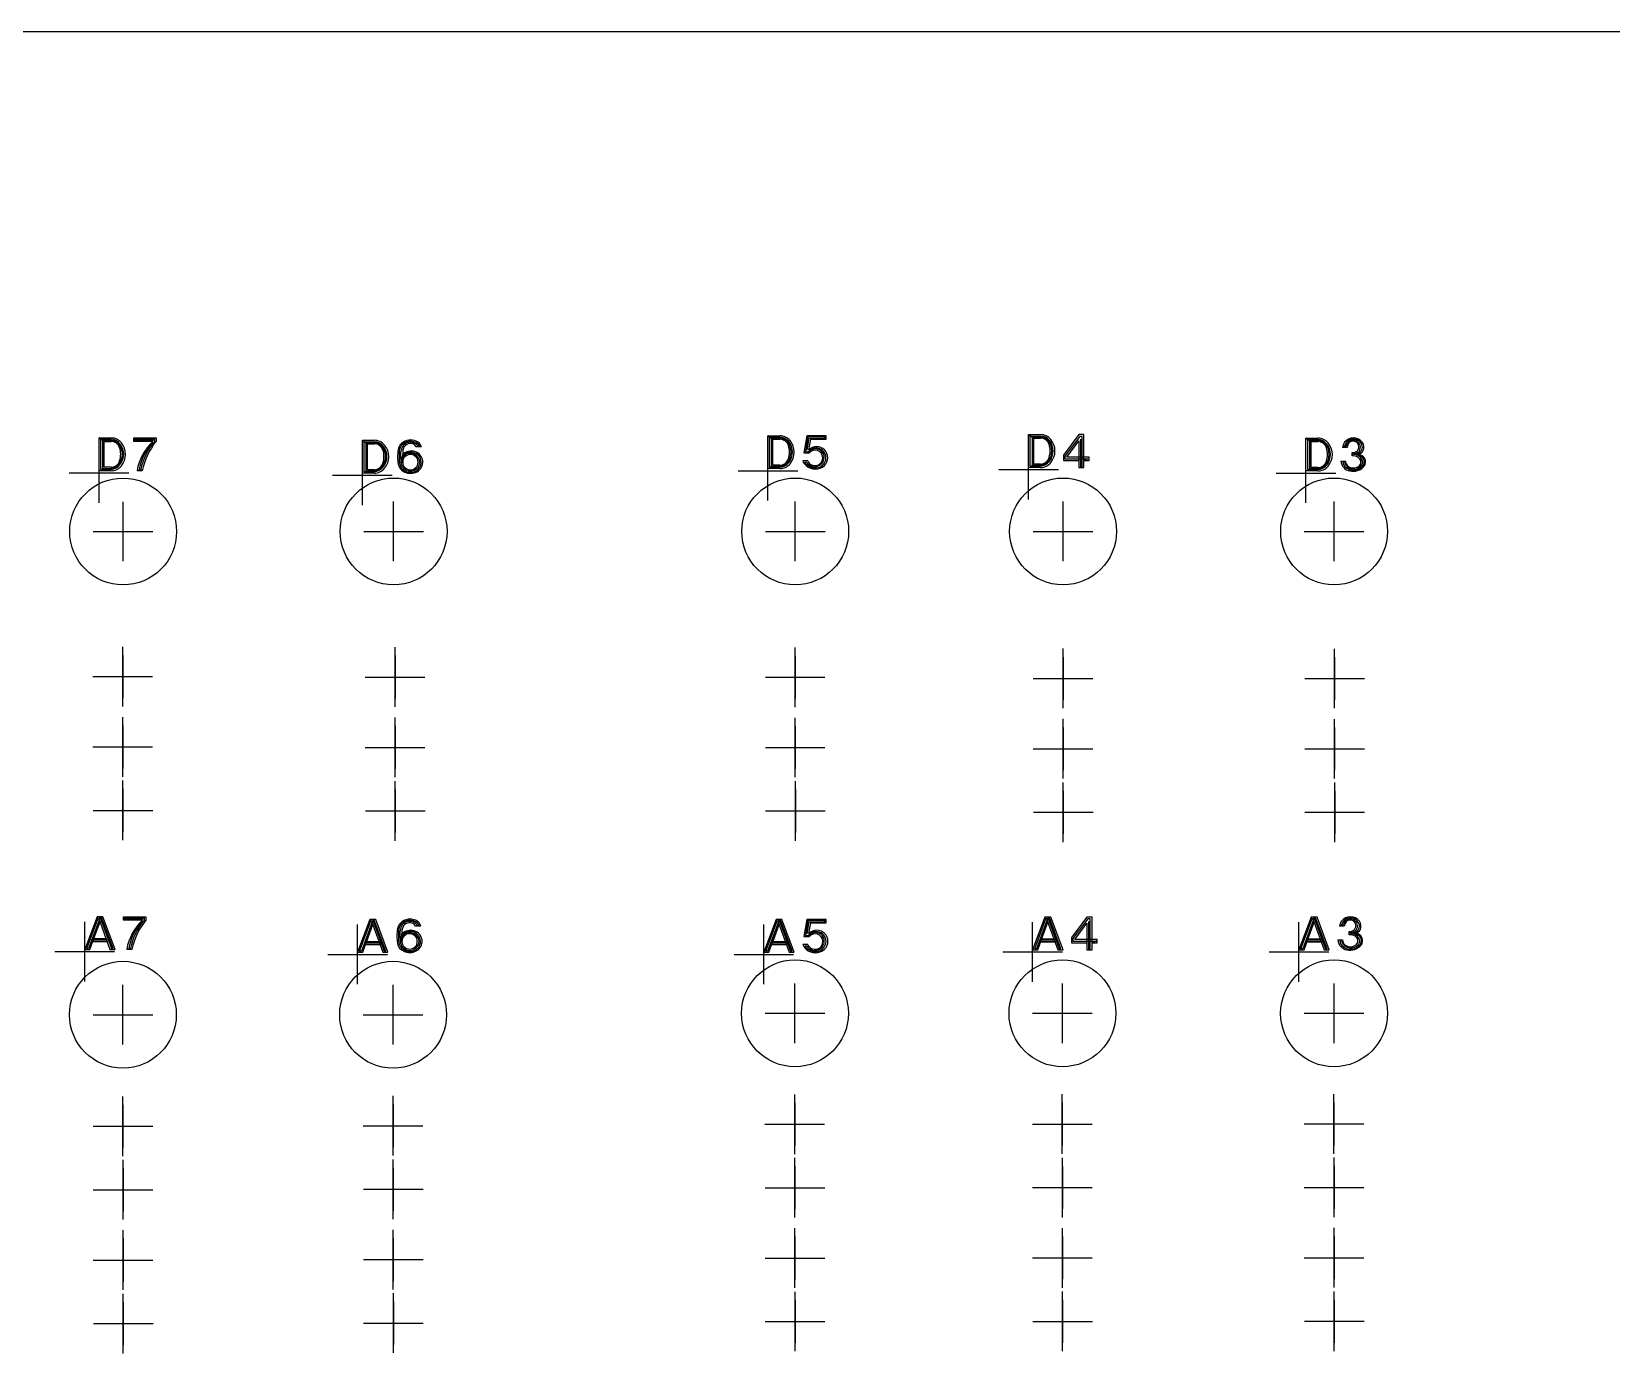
# Model space of a CAD drawing. Header units: millimetres. Extents: x -1 to 346, y -1 to 125.
# Drawn here: x 198.7 to 272.4, y 63.4 to 125 of the extents above; entities that cross this region are included whole.
import ezdxf

# ---------------------------------------------------------------- set-up
doc = ezdxf.new("R2010")
doc.units = ezdxf.units.MM
for name, color, linetype in [('Contour', 7, 'CONTINUOUS'), ('Engraving', 7, 'CONTINUOUS'), ('Reference_points', 1, 'CONTINUOUS')]:
    doc.layers.add(name, color=color, linetype=linetype)

msp = doc.modelspace()

# ---------------------------------------------------------------- linework, layer by layer
at = {"layer": 'Contour', "color": 7, "linetype": 'CONTINUOUS'}
msp.add_line((0, 125), (346, 125), dxfattribs=at)
for centre in [(202.986, 101.699), (215.594, 101.702), (234.314, 101.702), (246.8, 101.702), (259.434, 101.702), (202.975, 79.177), (215.57, 79.177), (234.304, 79.241), (246.772, 79.241), (259.43, 79.241)]:
    msp.add_circle(centre, 2.49, dxfattribs=at)
at = {"layer": 'Engraving', "color": 255, "linetype": 'CONTINUOUS'}
for p, q in [((201.94758, 105.99633), (201.868, 106.06)), ((201.868, 106.06), (202.42508, 106.06)), ((201.868, 104.532), (201.868, 106.06)), ((201.868, 106.06), (202.10675, 105.90083)), ((203.491, 105.90083), (203.491, 106.06)), ((203.491, 106.06), (204.52558, 106.06)), ((204.52558, 106.06), (204.52558, 105.90083)), ((233.11858, 106.09433), (233.039, 106.158)), ((233.039, 106.158), (233.59608, 106.158)), ((233.039, 104.63), (233.039, 106.158)), ((233.039, 106.158), (233.27775, 105.99883)), ((233.19817, 106.04658), (233.11858, 106.09433)), ((233.11858, 106.09433), (233.59608, 106.09433)), ((233.11858, 104.69367), (233.11858, 106.09433)), ((233.19817, 106.04658), (233.19817, 104.74142)), ((233.612, 106.04658), (233.19817, 106.04658)), ((234.853, 106.158), (234.70975, 105.36217)), ((234.90075, 106.11025), (234.78933, 105.40992)), ((235.76025, 106.158), (234.853, 106.158)), ((234.86892, 105.4895), (234.96442, 106.04658)), ((235.69658, 106.11025), (234.90075, 106.11025)), ((234.96442, 106.04658), (235.69658, 106.04658)), ((235.69658, 106.04658), (235.69658, 106.11025)), ((235.76025, 105.99883), (235.76025, 106.158)), ((245.27258, 106.15033), (245.193, 106.214)), ((245.193, 106.214), (245.75008, 106.214)), ((245.193, 104.686), (245.193, 106.214)), ((245.193, 106.214), (245.43175, 106.05483)), ((245.35217, 106.10258), (245.27258, 106.15033)), ((245.27258, 106.15033), (245.75008, 106.15033)), ((245.27258, 104.74967), (245.27258, 106.15033)), ((245.35217, 106.10258), (245.35217, 104.79742)), ((245.766, 106.10258), (245.35217, 106.10258)), ((245.43175, 106.05483), (245.75008, 106.05483)), ((245.43175, 104.84517), (245.43175, 106.05483)), ((247.53225, 106.214), (246.816, 105.259)), ((247.58, 106.13442), (246.87967, 105.21125)), ((247.771, 106.214), (247.53225, 106.214)), ((247.69142, 106.13442), (247.58, 106.13442)), ((247.69142, 104.71783), (247.69142, 106.13442)), ((247.771, 104.686), (247.771, 106.214)), ((258.20158, 105.98433), (258.122, 106.048)), ((258.122, 106.048), (258.67908, 106.048)), ((258.122, 104.52), (258.122, 106.048)), ((258.122, 106.048), (258.36075, 105.88883)), ((202.02717, 105.94858), (201.94758, 105.99633)), ((201.94758, 105.99633), (202.42508, 105.99633)), ((201.94758, 104.59567), (201.94758, 105.99633)), ((202.02717, 105.94858), (202.02717, 104.64342)), ((202.441, 105.94858), (202.02717, 105.94858)), ((202.10675, 105.90083), (202.42508, 105.90083)), ((202.10675, 104.69117), (202.10675, 105.90083)), ((204.36642, 105.90083), (203.491, 105.90083)), ((203.52283, 105.94858), (203.52283, 106.01225)), ((203.52283, 106.01225), (204.446, 106.01225)), ((204.39825, 105.94858), (203.52283, 105.94858)), ((204.27092, 105.74167), (204.36642, 105.90083)), ((204.446, 106.01225), (204.446, 105.88492)), ((214.21858, 105.88633), (214.139, 105.95)), ((214.139, 105.95), (214.69608, 105.95)), ((214.139, 104.422), (214.139, 105.95)), ((214.139, 105.95), (214.37775, 105.79083)), ((214.29817, 105.83858), (214.21858, 105.88633)), ((214.21858, 105.88633), (214.69608, 105.88633)), ((214.21858, 104.48567), (214.21858, 105.88633)), ((214.29817, 105.83858), (214.29817, 104.53342)), ((214.712, 105.83858), (214.29817, 105.83858)), ((214.37775, 105.79083), (214.69608, 105.79083)), ((214.37775, 104.58117), (214.37775, 105.79083)), ((215.8575, 105.42475), (215.8575, 104.96317)), ((215.93708, 105.0905), (215.93708, 105.42475)), ((216.01667, 105.42475), (216.01667, 105.2815)), ((216.89208, 105.64758), (216.65333, 105.64758)), ((216.717, 105.69533), (216.8125, 105.69533)), ((233.27775, 105.99883), (233.59608, 105.99883)), ((233.27775, 104.78917), (233.27775, 105.99883)), ((234.70975, 105.36217), (234.96442, 105.36217)), ((234.78933, 105.40992), (234.91667, 105.40992)), ((234.9485, 105.50542), (235.044, 105.99883)), ((235.044, 105.99883), (235.76025, 105.99883)), ((246.97517, 105.1635), (247.53225, 105.9275)), ((247.53225, 105.9275), (247.53225, 104.686)), ((247.61183, 106.00708), (247.61183, 104.71783)), ((258.28117, 105.93658), (258.20158, 105.98433)), ((258.20158, 105.98433), (258.67908, 105.98433)), ((258.20158, 104.58367), (258.20158, 105.98433)), ((258.28117, 105.93658), (258.28117, 104.63142)), ((258.695, 105.93658), (258.28117, 105.93658)), ((258.36075, 105.88883), (258.67908, 105.88883)), ((258.36075, 104.67917), (258.36075, 105.88883)), ((259.92008, 105.68192), (259.82458, 105.61825)), ((260.04742, 105.61825), (259.82458, 105.61825)), ((259.99967, 105.68192), (259.92008, 105.68192)), ((260.27025, 105.22033), (260.27025, 105.3795)), ((260.27025, 105.3795), (260.33392, 105.3795)), ((260.33392, 105.33175), (260.52492, 105.3795)), ((260.33392, 105.284), (260.33392, 105.33175)), ((202.42508, 104.59567), (201.94758, 104.59567)), ((202.02717, 104.64342), (202.42508, 104.64342)), ((202.42508, 104.69117), (202.10675, 104.69117)), ((203.80933, 104.57975), (203.72975, 104.57975)), ((214.69608, 104.58117), (214.37775, 104.58117)), ((215.93708, 105.0905), (215.93708, 104.93133)), ((215.93708, 104.93133), (216.01667, 104.93133)), ((216.01667, 104.93133), (216.01667, 105.2815)), ((233.59608, 104.63), (233.039, 104.63)), ((233.59608, 104.69367), (233.11858, 104.69367)), ((233.19817, 104.74142), (233.59608, 104.74142)), ((233.59608, 104.78917), (233.27775, 104.78917)), ((234.90075, 104.99608), (234.662, 104.99608)), ((234.7575, 104.93242), (234.853, 104.93242)), ((245.75008, 104.686), (245.193, 104.686)), ((245.75008, 104.74967), (245.27258, 104.74967)), ((245.35217, 104.79742), (245.75008, 104.79742)), ((245.75008, 104.84517), (245.43175, 104.84517)), ((246.816, 105.259), (246.816, 105.00433)), ((246.816, 105.00433), (247.53225, 105.00433)), ((246.87967, 105.21125), (246.87967, 105.08392)), ((246.87967, 105.08392), (247.962, 105.08392)), ((248.00975, 105.1635), (246.97517, 105.1635)), ((247.53225, 104.686), (247.771, 104.686)), ((247.61183, 104.71783), (247.69142, 104.71783)), ((247.962, 105.08392), (247.771, 105.00433)), ((247.771, 105.00433), (248.00975, 105.00433)), ((248.00975, 105.00433), (248.00975, 105.1635)), ((258.67908, 104.58367), (258.20158, 104.58367)), ((258.28117, 104.63142), (258.67908, 104.63142)), ((258.67908, 104.67917), (258.36075, 104.67917)), ((259.745, 104.98158), (259.96783, 104.98158)), ((259.8405, 104.91792), (259.92008, 104.91792)), ((260.33392, 105.22033), (260.27025, 105.22033)), ((202.42508, 104.532), (201.868, 104.532)), ((203.873, 104.532), (203.63425, 104.532)), ((214.69608, 104.422), (214.139, 104.422)), ((214.69608, 104.48567), (214.21858, 104.48567)), ((214.29817, 104.53342), (214.69608, 104.53342)), ((258.67908, 104.52), (258.122, 104.52)), ((201.769, 83.746), (201.196, 82.218)), ((201.2915, 82.26575), (201.83267, 83.71417)), ((201.91225, 83.71417), (201.37108, 82.26575)), ((201.43475, 82.218), (201.89633, 83.49133)), ((201.89633, 83.49133), (201.60983, 82.72733)), ((202.03958, 83.746), (201.769, 83.746)), ((201.83267, 83.71417), (202.37383, 82.218)), ((201.91225, 83.71417), (202.4375, 82.26575)), ((201.97592, 83.71417), (201.91225, 83.71417)), ((202.51708, 82.26575), (201.97592, 83.71417)), ((202.61258, 82.218), (202.03958, 83.746)), ((203.01, 83.58583), (203.01, 83.745)), ((203.01, 83.745), (204.04458, 83.745)), ((203.88542, 83.58583), (203.01, 83.58583)), ((203.04183, 83.63358), (203.04183, 83.69725)), ((203.04183, 83.69725), (203.965, 83.69725)), ((203.91725, 83.63358), (203.04183, 83.63358)), ((203.78992, 83.42667), (203.88542, 83.58583)), ((203.965, 83.69725), (203.965, 83.56992)), ((204.04458, 83.745), (204.04458, 83.58583)), ((214.488, 83.614), (213.915, 82.086)), ((214.0105, 82.13375), (214.55167, 83.58217)), ((214.63125, 83.58217), (214.09008, 82.13375)), ((214.15375, 82.086), (214.61533, 83.35933)), ((214.61533, 83.35933), (214.32883, 82.59533)), ((214.75858, 83.614), (214.488, 83.614)), ((214.55167, 83.58217), (215.09283, 82.086)), ((214.63125, 83.58217), (215.1565, 82.13375)), ((214.69492, 83.58217), (214.63125, 83.58217)), ((215.23608, 82.13375), (214.69492, 83.58217)), ((215.33158, 82.086), (214.75858, 83.614)), ((216.85908, 83.31058), (216.62033, 83.31058)), ((216.684, 83.35833), (216.7795, 83.35833)), ((233.425, 83.614), (232.852, 82.086)), ((232.9475, 82.13375), (233.48867, 83.58217)), ((233.56825, 83.58217), (233.02708, 82.13375)), ((233.09075, 82.086), (233.55233, 83.35933)), ((233.55233, 83.35933), (233.26583, 82.59533)), ((233.69558, 83.614), (233.425, 83.614)), ((233.48867, 83.58217), (234.02983, 82.086)), ((233.56825, 83.58217), (234.0935, 82.13375)), ((233.63192, 83.58217), (233.56825, 83.58217)), ((234.17308, 82.13375), (233.63192, 83.58217)), ((234.26858, 82.086), (233.69558, 83.614)), ((234.857, 83.613), (234.71375, 82.81717)), ((234.90475, 83.56525), (234.79333, 82.86492)), ((235.76425, 83.613), (234.857, 83.613)), ((234.87292, 82.9445), (234.96842, 83.50158)), ((235.70058, 83.56525), (234.90475, 83.56525)), ((234.9525, 82.96042), (235.048, 83.45383)), ((234.96842, 83.50158), (235.70058, 83.50158)), ((235.048, 83.45383), (235.76425, 83.45383)), ((235.70058, 83.50158), (235.70058, 83.56525)), ((235.76425, 83.45383), (235.76425, 83.613)), ((245.954, 83.73), (245.381, 82.202)), ((245.4765, 82.24975), (246.01767, 83.69817)), ((246.09725, 83.69817), (245.55608, 82.24975)), ((245.61975, 82.202), (246.08133, 83.47533)), ((246.08133, 83.47533), (245.79483, 82.71133)), ((246.22458, 83.73), (245.954, 83.73)), ((246.01767, 83.69817), (246.55883, 82.202)), ((246.09725, 83.69817), (246.6225, 82.24975)), ((246.16092, 83.69817), (246.09725, 83.69817)), ((246.70208, 82.24975), (246.16092, 83.69817)), ((246.79758, 82.202), (246.22458, 83.73)), ((247.91125, 83.729), (247.195, 82.774)), ((247.959, 83.64942), (247.25867, 82.72625)), ((247.35417, 82.6785), (247.91125, 83.4425)), ((248.15, 83.729), (247.91125, 83.729)), ((247.91125, 83.4425), (247.91125, 82.201)), ((248.07042, 83.64942), (247.959, 83.64942)), ((247.99083, 83.52208), (247.99083, 82.23283)), ((248.07042, 82.23283), (248.07042, 83.64942)), ((248.15, 82.201), (248.15, 83.729)), ((258.367, 83.73), (257.794, 82.202)), ((257.8895, 82.24975), (258.43067, 83.69817)), ((258.51025, 83.69817), (257.96908, 82.24975)), ((258.03275, 82.202), (258.49433, 83.47533)), ((258.49433, 83.47533), (258.20783, 82.71133)), ((258.63758, 83.73), (258.367, 83.73)), ((258.43067, 83.69817), (258.97183, 82.202)), ((258.51025, 83.69817), (259.0355, 82.24975)), ((258.57392, 83.69817), (258.51025, 83.69817)), ((259.11508, 82.24975), (258.57392, 83.69817)), ((259.21058, 82.202), (258.63758, 83.73)), ((259.78308, 83.36292), (259.68758, 83.29925)), ((259.91042, 83.29925), (259.68758, 83.29925)), ((259.86267, 83.36292), (259.78308, 83.36292)), ((201.578, 82.67958), (201.56208, 82.61592)), ((201.56208, 82.61592), (202.2465, 82.61592)), ((202.2465, 82.56817), (201.56208, 82.56817)), ((202.21467, 82.67958), (201.578, 82.67958)), ((201.60983, 82.72733), (202.19875, 82.72733)), ((202.19875, 82.72733), (202.21467, 82.67958)), ((202.2465, 82.61592), (202.2465, 82.56817)), ((214.297, 82.54758), (214.28108, 82.48392)), ((214.28108, 82.48392), (214.9655, 82.48392)), ((214.93367, 82.54758), (214.297, 82.54758)), ((214.32883, 82.59533), (214.91775, 82.59533)), ((214.91775, 82.59533), (214.93367, 82.54758)), ((214.9655, 82.48392), (214.9655, 82.43617)), ((215.8245, 83.08775), (215.8245, 82.62617)), ((215.90408, 82.7535), (215.90408, 83.08775)), ((215.90408, 82.7535), (215.90408, 82.59433)), ((215.90408, 82.59433), (215.98367, 82.59433)), ((215.98367, 83.08775), (215.98367, 82.9445)), ((215.98367, 82.59433), (215.98367, 82.9445)), ((233.234, 82.54758), (233.21808, 82.48392)), ((233.21808, 82.48392), (233.9025, 82.48392)), ((233.87067, 82.54758), (233.234, 82.54758)), ((233.26583, 82.59533), (233.85475, 82.59533)), ((233.85475, 82.59533), (233.87067, 82.54758)), ((233.9025, 82.48392), (233.9025, 82.43617)), ((234.71375, 82.81717), (234.96842, 82.81717)), ((234.79333, 82.86492), (234.92067, 82.86492)), ((245.763, 82.66358), (245.74708, 82.59992)), ((245.74708, 82.59992), (246.4315, 82.59992)), ((246.4315, 82.55217), (245.74708, 82.55217)), ((246.39967, 82.66358), (245.763, 82.66358)), ((245.79483, 82.71133), (246.38375, 82.71133)), ((246.38375, 82.71133), (246.39967, 82.66358)), ((246.4315, 82.59992), (246.4315, 82.55217)), ((247.195, 82.774), (247.195, 82.51933)), ((247.195, 82.51933), (247.91125, 82.51933)), ((247.25867, 82.72625), (247.25867, 82.59892)), ((247.25867, 82.59892), (248.341, 82.59892)), ((248.38875, 82.6785), (247.35417, 82.6785)), ((248.341, 82.59892), (248.15, 82.51933)), ((248.15, 82.51933), (248.38875, 82.51933)), ((248.38875, 82.51933), (248.38875, 82.6785)), ((258.176, 82.66358), (258.16008, 82.59992)), ((258.16008, 82.59992), (258.8445, 82.59992)), ((258.8445, 82.55217), (258.16008, 82.55217)), ((258.81267, 82.66358), (258.176, 82.66358)), ((258.20783, 82.71133), (258.79675, 82.71133)), ((258.79675, 82.71133), (258.81267, 82.66358)), ((258.8445, 82.59992), (258.8445, 82.55217)), ((259.608, 82.66258), (259.83083, 82.66258)), ((259.7035, 82.59892), (259.78308, 82.59892)), ((260.13325, 82.90133), (260.13325, 83.0605)), ((260.13325, 83.0605), (260.19692, 83.0605)), ((260.19692, 82.90133), (260.13325, 82.90133)), ((260.19692, 83.01275), (260.38792, 83.0605)), ((260.19692, 82.965), (260.19692, 83.01275)), ((201.196, 82.218), (201.43475, 82.218)), ((201.37108, 82.26575), (201.2915, 82.26575)), ((202.37383, 82.218), (202.61258, 82.218)), ((202.4375, 82.26575), (202.51708, 82.26575)), ((203.392, 82.217), (203.15325, 82.217)), ((203.32833, 82.26475), (203.24875, 82.26475)), ((213.915, 82.086), (214.15375, 82.086)), ((214.09008, 82.13375), (214.0105, 82.13375)), ((214.9655, 82.43617), (214.28108, 82.43617)), ((215.09283, 82.086), (215.33158, 82.086)), ((215.1565, 82.13375), (215.23608, 82.13375)), ((232.852, 82.086), (233.09075, 82.086)), ((233.02708, 82.13375), (232.9475, 82.13375)), ((233.9025, 82.43617), (233.21808, 82.43617)), ((234.02983, 82.086), (234.26858, 82.086)), ((234.0935, 82.13375), (234.17308, 82.13375)), ((234.90475, 82.45108), (234.666, 82.45108)), ((234.7615, 82.38742), (234.857, 82.38742)), ((245.381, 82.202), (245.61975, 82.202)), ((245.55608, 82.24975), (245.4765, 82.24975)), ((246.55883, 82.202), (246.79758, 82.202)), ((246.6225, 82.24975), (246.70208, 82.24975)), ((247.91125, 82.201), (248.15, 82.201)), ((247.99083, 82.23283), (248.07042, 82.23283)), ((257.794, 82.202), (258.03275, 82.202)), ((257.96908, 82.24975), (257.8895, 82.24975)), ((258.97183, 82.202), (259.21058, 82.202)), ((259.0355, 82.24975), (259.11508, 82.24975))]:
    msp.add_line(p, q, dxfattribs=at)
at = {"layer": 'Engraving', "color": 7, "linetype": 'CONTINUOUS'}
for p, q in [((202.971, 95.937), (202.971, 93.937)), ((215.664, 95.913), (215.664, 93.913)), ((234.312, 95.909), (234.312, 93.909)), ((246.798, 95.849), (246.798, 93.849)), ((259.458, 95.847), (259.458, 93.847)), ((202.971, 92.659), (202.971, 90.659)), ((215.664, 92.635), (215.664, 90.635)), ((234.312, 92.631), (234.312, 90.631)), ((246.798, 92.571), (246.798, 90.571)), ((259.458, 92.569), (259.458, 90.569)), ((202.979, 89.7), (202.979, 87.7)), ((215.672, 89.676), (215.672, 87.676)), ((234.32, 89.672), (234.32, 87.672)), ((246.806, 89.612), (246.806, 87.612)), ((259.466, 89.61), (259.466, 87.61)), ((202.974, 74.976), (202.974, 72.976)), ((215.567, 75.001), (215.567, 73.001)), ((234.292, 75.073), (234.292, 73.073)), ((246.761, 75.08), (246.761, 73.08)), ((259.425, 75.085), (259.425, 73.085)), ((202.982, 72.017), (202.982, 70.017)), ((215.575, 72.042), (215.575, 70.042)), ((234.3, 72.114), (234.3, 70.114)), ((246.769, 72.121), (246.769, 70.121)), ((259.433, 72.126), (259.433, 70.126)), ((202.982, 68.739), (202.982, 66.739)), ((215.575, 68.764), (215.575, 66.764)), ((234.3, 68.836), (234.3, 66.836)), ((246.769, 68.843), (246.769, 66.843)), ((259.433, 68.848), (259.433, 66.848)), ((202.99, 65.78), (202.99, 63.78)), ((215.583, 65.805), (215.583, 63.805)), ((234.308, 65.877), (234.308, 63.877)), ((246.777, 65.884), (246.777, 63.884)), ((259.441, 65.889), (259.441, 63.889))]:
    msp.add_line(p, q, dxfattribs=at)
at = {"layer": 'Engraving', "color": 255, "linetype": 'CONTINUOUS'}
for centre, radius, start, end in [((202.42344, 105.43345), 0.62655, 40.11664, 89.84958), ((233.59444, 105.53145), 0.62655, 40.11664, 89.84958), ((233.57978, 105.54443), 0.55015, 38.56848, 88.30142), ((233.57158, 105.52278), 0.52536, 39.30724, 85.58713), ((245.74844, 105.58745), 0.62655, 40.11664, 89.84958), ((245.7503, 105.63556), 0.41928, 18.46236, 90.02987), ((245.73378, 105.60043), 0.55015, 38.56848, 88.30142), ((245.72558, 105.57878), 0.52536, 39.30724, 85.58713), ((258.67744, 105.42145), 0.62655, 40.11664, 89.84958), ((260.33392, 105.53417), 0.52486, 37.95776, 142.04224), ((202.4253, 105.48156), 0.41928, 18.46236, 90.02987), ((202.40878, 105.44643), 0.55015, 38.56848, 88.30142), ((202.40058, 105.42478), 0.52536, 39.30724, 85.58713), ((202.15839, 105.30396), 0.79157, 325.03525, 394.96475), ((201.91015, 105.30396), 0.96418, -18.7783, 18.7783), ((202.25669, 105.30396), 0.75806, -39.82125, 39.82125), ((202.25354, 105.296), 0.84505, -39.82125, 39.82125), ((206.11947, 104.08293), 2.52546, 133.95948, 169.75731), ((206.26942, 104.10388), 2.58387, 140.66502, 169.38716), ((206.52158, 104.06457), 2.76074, 138.74827, 169.24504), ((207.05624, 103.85438), 3.25456, 141.03878, 167.98282), ((214.69444, 105.32345), 0.62655, 40.11664, 89.84958), ((214.6963, 105.37156), 0.41928, 18.46236, 90.02987), ((214.67978, 105.33643), 0.55015, 38.56848, 88.30142), ((214.67158, 105.31478), 0.52536, 39.30724, 85.58713), ((214.42939, 105.19396), 0.79157, 325.03525, 394.96475), ((214.18115, 105.19396), 0.96418, -18.7783, 18.7783), ((214.52769, 105.19396), 0.75806, -39.82125, 39.82125), ((214.52454, 105.186), 0.84505, -39.82125, 39.82125), ((217.60444, 105.17804), 1.82702, 169.2045, 190.7955), ((216.32228, 105.42727), 0.5209, 121.70853, 169.71771), ((216.33024, 105.42112), 0.47276, 131.55146, 179.56064), ((216.37456, 105.42308), 0.43748, 38.48619, 179.7811), ((216.41332, 104.87753), 0.52169, 81.08522, 155.90606), ((216.37479, 104.9065), 0.43841, 3.24667, 176.75333), ((216.37726, 105.36188), 0.5483, 37.45735, 131.12147), ((216.40201, 105.42503), 0.38534, 132.03292, 180.0421), ((216.42735, 104.85639), 0.59108, 74.06112, 134.01137), ((216.39071, 105.3153), 0.65212, 58.34769, 121.65231), ((216.37108, 105.45875), 0.33959, 33.7833, 131.96667), ((216.40342, 104.92766), 0.47403, 284.98619, 438.96368), ((216.4497, 104.93612), 0.50828, -62.40227, 74.01572), ((216.54047, 105.56469), 0.36125, 13.26506, 57.8103), ((233.5963, 105.57956), 0.41928, 18.46236, 90.02987), ((233.32939, 105.40196), 0.79157, 325.03525, 394.96475), ((233.08115, 105.40196), 0.96418, -18.7783, 18.7783), ((233.42769, 105.40196), 0.75806, -39.82125, 39.82125), ((233.42454, 105.394), 0.84505, -39.82125, 39.82125), ((235.2865, 105.13694), 0.45967, -22.06631, 143.56866), ((235.31458, 105.14319), 0.515, 44.69622, 135.30378), ((235.23022, 105.25553), 0.2864, 111.86006, 158.13994), ((235.24139, 105.13144), 0.36048, 3.78685, 140.20483), ((235.26851, 105.15149), 0.39723, 355.94773, 471.39862), ((235.32801, 105.13933), 0.50832, 313.92991, 406.07009), ((245.48339, 105.45796), 0.79157, 325.03525, 394.96475), ((245.23515, 105.45796), 0.96418, -18.7783, 18.7783), ((245.58169, 105.45796), 0.75806, -39.82125, 39.82125), ((245.57854, 105.45), 0.84505, -39.82125, 39.82125), ((258.6793, 105.46956), 0.41928, 18.46236, 90.02987), ((258.66278, 105.43443), 0.55015, 38.56848, 88.30142), ((258.65458, 105.41278), 0.52536, 39.30724, 85.58713), ((258.41239, 105.29196), 0.79157, 325.03525, 394.96475), ((258.16415, 105.29196), 0.96418, -18.7783, 18.7783), ((258.51069, 105.29196), 0.75806, -39.82125, 39.82125), ((258.50754, 105.284), 0.84505, -39.82125, 39.82125), ((260.285, 105.57256), 0.46268, 142.06473, 174.33245), ((260.33392, 105.59047), 0.42382, 12.46065, 167.53935), ((260.33349, 105.62312), 0.33896, 76.34645, 170.01057), ((260.39149, 105.60468), 0.34434, 140.18419, 177.74078), ((260.32117, 105.64355), 0.26587, 34.28995, 136.91264), ((260.32328, 105.64346), 0.26418, 272.3069, 394.563), ((260.32668, 105.63055), 0.33345, 338.22216, 434.90794), ((260.42998, 105.63679), 0.32096, -90.10077, 8.0826), ((260.11632, 104.25343), 1.10758, 59.16178, 73.57946), ((260.44326, 105.56336), 0.20118, 293.9476, 343.68055), ((260.52616, 105.59401), 0.29446, 272.85621, 336.16083), ((260.45142, 105.62597), 0.37575, -23.69039, 37.94042), ((202.41426, 105.1184), 0.42737, 271.45108, 343.01859), ((202.36348, 105.21322), 0.57312, 276.17031, 320.71555), ((202.42344, 105.15855), 0.62655, 270.15042, 319.88336), ((202.39161, 105.15353), 0.55887, 273.43429, 323.16723), ((214.68526, 105.0084), 0.42737, 271.45108, 343.01859), ((214.63448, 105.10322), 0.57312, 276.17031, 320.71555), ((214.69444, 105.04855), 0.62655, 270.15042, 319.88336), ((214.66261, 105.04353), 0.55887, 273.43429, 323.16723), ((216.3056, 104.92874), 0.50448, 190.61235, 245.48174), ((216.36604, 104.96341), 0.50854, 180.02727, 249.95677), ((216.37479, 104.94892), 0.43806, 182.30073, 357.69927), ((216.37479, 104.93133), 0.35813, 0, 180), ((216.37479, 104.93133), 0.35813, 180, 360), ((233.58526, 105.2164), 0.42737, 271.45108, 343.01859), ((233.53448, 105.31122), 0.57312, 276.17031, 320.71555), ((233.59444, 105.25655), 0.62655, 270.15042, 319.88336), ((233.56261, 105.25153), 0.55887, 273.43429, 323.16723), ((235.17675, 105.1955), 0.55203, 201.17661, 229.89875), ((235.26664, 105.27428), 0.61326, 213.87961, 267.04282), ((235.25092, 105.24727), 0.63983, 227.8041, 312.1959), ((235.22863, 105.15644), 0.43736, 210.81112, 355.66992), ((235.23796, 105.13266), 0.36382, -157.95099, 3.55953), ((235.26397, 105.14427), 0.48331, 266.56369, 338.1312), ((245.73926, 105.2724), 0.42737, 271.45108, 343.01859), ((245.68848, 105.36722), 0.57312, 276.17031, 320.71555), ((245.74844, 105.31255), 0.62655, 270.15042, 319.88336), ((245.71661, 105.30753), 0.55887, 273.43429, 323.16723), ((258.66826, 105.1064), 0.42737, 271.45108, 343.01859), ((258.61748, 105.20122), 0.57312, 276.17031, 320.71555), ((258.67744, 105.14655), 0.62655, 270.15042, 319.88336), ((258.64561, 105.14153), 0.55887, 273.43429, 323.16723), ((260.25297, 105.02367), 0.50971, 184.73662, 261.17256), ((260.21839, 104.98748), 0.38424, 190.43119, 222.69891), ((260.35263, 105.05654), 0.45422, 197.76931, 326.6001), ((260.34612, 105.10409), 0.55719, 222.60389, 323.75577), ((260.23021, 104.96215), 0.2631, 175.7639, 230.63328), ((260.33392, 105.08327), 0.42253, 230.17875, 309.82125), ((260.33319, 104.8343), 0.38603, 45.34725, 89.89248), ((260.33923, 104.84188), 0.44215, 27.38394, 90.68855), ((260.40269, 105.04255), 0.52117, 283.5639, 335.01491), ((260.48887, 104.83834), 0.46449, 46.02058, 83.57717), ((260.44457, 104.93383), 0.23713, 312.41033, 407.58967), ((260.53824, 104.93729), 0.30435, -32.29761, 61.36652), ((260.52486, 104.92587), 0.23893, 330.02488, 389.97512), ((260.60035, 104.95334), 0.30434, -25.47891, 46.0886), ((216.37419, 105.08885), 0.67863, 245.82266, 297.27366), ((216.39734, 105.2855), 0.82583, 255.58456, 278.96282), ((260.31137, 105.37421), 0.86507, 260.91343, 284.29169), ((205.63847, 81.76793), 2.52546, 133.95948, 169.75731), ((205.78842, 81.78888), 2.58387, 140.66502, 169.38716), ((206.04058, 81.74957), 2.76074, 138.74827, 169.24504), ((206.57524, 81.53938), 3.25456, 141.03878, 167.98282), ((216.28928, 83.09027), 0.5209, 121.70853, 169.71771), ((216.29724, 83.08412), 0.47276, 131.55146, 179.56064), ((216.34156, 83.08608), 0.43748, 38.48619, 179.7811), ((216.34426, 83.02488), 0.5483, 37.45735, 131.12147), ((216.36901, 83.08803), 0.38534, 132.03292, 180.0421), ((216.35771, 82.9783), 0.65212, 58.34769, 121.65231), ((216.33808, 83.12175), 0.33959, 33.7833, 131.96667), ((216.50747, 83.22769), 0.36125, 13.26506, 57.8103), ((260.148, 83.25356), 0.46268, 142.06473, 174.33245), ((260.19692, 83.27147), 0.42382, 12.46065, 167.53935), ((260.19692, 83.21517), 0.52486, 37.95776, 142.04224), ((260.19649, 83.30412), 0.33896, 76.34645, 170.01057), ((260.25449, 83.28568), 0.34434, 140.18419, 177.74078), ((260.18417, 83.32455), 0.26587, 34.28995, 136.91264), ((260.18628, 83.32446), 0.26418, 272.3069, 394.563), ((260.18968, 83.31155), 0.33345, 338.22216, 434.90794), ((260.29298, 83.31779), 0.32096, -90.10077, 8.0826), ((260.31442, 83.30697), 0.37575, -23.69039, 37.94042), ((217.57144, 82.84104), 1.82702, 169.2045, 190.7955), ((216.2726, 82.59174), 0.50448, 190.61235, 245.48174), ((216.33304, 82.62641), 0.50854, 180.02727, 249.95677), ((216.38032, 82.54053), 0.52169, 81.08522, 155.90606), ((216.34179, 82.5695), 0.43841, 3.24667, 176.75333), ((216.34179, 82.61192), 0.43806, 182.30073, 357.69927), ((216.34179, 82.59433), 0.35813, 0, 180), ((216.34179, 82.59433), 0.35813, 180, 360), ((216.39435, 82.51939), 0.59108, 74.06112, 134.01137), ((216.37042, 82.59066), 0.47403, 284.98619, 438.96368), ((216.4167, 82.59912), 0.50828, -62.40227, 74.01572), ((235.23263, 82.61144), 0.43736, 210.81112, 355.66992), ((235.24196, 82.58766), 0.36382, -157.95099, 3.55953), ((235.2905, 82.59194), 0.45967, -22.06631, 143.56866), ((235.31858, 82.59819), 0.515, 44.69622, 135.30378), ((235.23422, 82.71053), 0.2864, 111.86006, 158.13994), ((235.24539, 82.58644), 0.36048, 3.78685, 140.20483), ((235.27251, 82.60649), 0.39723, 355.94773, 471.39862), ((235.33201, 82.59433), 0.50832, 313.92991, 406.07009), ((260.11597, 82.70467), 0.50971, 184.73662, 261.17256), ((260.08139, 82.66848), 0.38424, 190.43119, 222.69891), ((260.21563, 82.73754), 0.45422, 197.76931, 326.6001), ((260.09321, 82.64315), 0.2631, 175.7639, 230.63328), ((260.19619, 82.5153), 0.38603, 45.34725, 89.89248), ((260.20223, 82.52288), 0.44215, 27.38394, 90.68855), ((259.97932, 81.93443), 1.10758, 59.16178, 73.57946), ((260.30626, 83.24436), 0.20118, 293.9476, 343.68055), ((260.26569, 82.72355), 0.52117, 283.5639, 335.01491), ((260.38916, 83.27501), 0.29446, 272.85621, 336.16083), ((260.35187, 82.51934), 0.46449, 46.02058, 83.57717), ((260.30757, 82.61483), 0.23713, 312.41033, 407.58967), ((260.40124, 82.61829), 0.30435, -32.29761, 61.36652), ((260.38786, 82.60688), 0.23893, 330.02488, 389.97512), ((260.46335, 82.63434), 0.30434, -25.47891, 46.0886), ((216.34119, 82.75185), 0.67863, 245.82266, 297.27366), ((216.36434, 82.9485), 0.82583, 255.58456, 278.96282), ((235.18075, 82.6505), 0.55203, 201.17661, 229.89875), ((235.27064, 82.72928), 0.61326, 213.87961, 267.04282), ((235.25492, 82.70227), 0.63983, 227.8041, 312.1959), ((235.26797, 82.59927), 0.48331, 266.56369, 338.1312), ((260.20912, 82.78509), 0.55719, 222.60389, 323.75577), ((260.19692, 82.76427), 0.42253, 230.17875, 309.82125), ((260.17437, 83.05521), 0.86507, 260.91343, 284.29169)]:
    msp.add_arc(centre, radius, start, end, dxfattribs=at)
at = {"layer": 'Reference_points', "color": 1, "linetype": 'CONTINUOUS'}
for p, q in [((201.868, 103.042), (201.868, 105.822)), ((214.139, 102.932), (214.139, 105.712)), ((233.039, 103.14), (233.039, 105.92)), ((245.193, 103.196), (245.193, 105.976)), ((258.122, 103.03), (258.122, 105.81)), ((243.803, 104.586), (246.583, 104.586)), ((200.478, 104.432), (203.258, 104.432)), ((212.749, 104.322), (215.529, 104.322)), ((231.649, 104.53), (234.429, 104.53)), ((256.732, 104.42), (259.512, 104.42)), ((202.986, 100.309), (202.986, 103.089)), ((215.594, 100.312), (215.594, 103.092)), ((234.314, 100.312), (234.314, 103.092)), ((246.8, 100.312), (246.8, 103.092)), ((259.434, 100.312), (259.434, 103.092)), ((201.596, 101.699), (204.376, 101.699)), ((214.204, 101.702), (216.984, 101.702)), ((232.924, 101.702), (235.704, 101.702)), ((245.41, 101.702), (248.19, 101.702)), ((258.044, 101.702), (260.824, 101.702)), ((202.971, 93.547), (202.971, 96.327)), ((215.664, 93.523), (215.664, 96.303)), ((234.312, 93.519), (234.312, 96.299)), ((246.798, 93.459), (246.798, 96.239)), ((259.458, 93.457), (259.458, 96.237)), ((201.581, 94.937), (204.361, 94.937)), ((214.274, 94.913), (217.054, 94.913)), ((232.922, 94.909), (235.702, 94.909)), ((245.408, 94.849), (248.188, 94.849)), ((258.068, 94.847), (260.848, 94.847)), ((202.971, 90.269), (202.971, 93.049)), ((215.664, 90.245), (215.664, 93.025)), ((234.312, 90.241), (234.312, 93.021)), ((246.798, 90.181), (246.798, 92.961)), ((259.458, 90.179), (259.458, 92.959)), ((201.581, 91.659), (204.361, 91.659)), ((214.274, 91.635), (217.054, 91.635)), ((232.922, 91.631), (235.702, 91.631)), ((245.408, 91.571), (248.188, 91.571)), ((258.068, 91.569), (260.848, 91.569)), ((202.979, 87.31), (202.979, 90.09)), ((215.672, 87.286), (215.672, 90.066)), ((234.32, 87.282), (234.32, 90.062)), ((246.806, 87.222), (246.806, 90.002)), ((259.466, 87.22), (259.466, 90)), ((201.589, 88.7), (204.369, 88.7)), ((214.282, 88.676), (217.062, 88.676)), ((232.93, 88.672), (235.71, 88.672)), ((245.416, 88.612), (248.196, 88.612)), ((258.076, 88.61), (260.856, 88.61)), ((201.196, 80.728), (201.196, 83.508)), ((213.915, 80.596), (213.915, 83.376)), ((232.852, 80.596), (232.852, 83.376)), ((245.381, 80.712), (245.381, 83.492)), ((257.794, 80.712), (257.794, 83.492)), ((199.806, 82.118), (202.586, 82.118)), ((212.525, 81.986), (215.305, 81.986)), ((231.462, 81.986), (234.242, 81.986)), ((243.991, 82.102), (246.771, 82.102)), ((256.404, 82.102), (259.184, 82.102)), ((202.975, 77.787), (202.975, 80.567)), ((215.57, 77.787), (215.57, 80.567)), ((234.304, 77.851), (234.304, 80.631)), ((246.772, 77.851), (246.772, 80.631)), ((259.43, 77.851), (259.43, 80.631)), ((201.585, 79.177), (204.365, 79.177)), ((214.18, 79.177), (216.96, 79.177)), ((232.914, 79.241), (235.694, 79.241)), ((245.382, 79.241), (248.162, 79.241)), ((258.04, 79.241), (260.82, 79.241)), ((202.974, 72.586), (202.974, 75.366)), ((215.567, 72.611), (215.567, 75.391)), ((234.292, 72.683), (234.292, 75.463)), ((246.761, 72.69), (246.761, 75.47)), ((259.425, 72.695), (259.425, 75.475)), ((201.584, 73.976), (204.364, 73.976)), ((214.177, 74.001), (216.957, 74.001)), ((232.902, 74.073), (235.682, 74.073)), ((245.371, 74.08), (248.151, 74.08)), ((258.035, 74.085), (260.815, 74.085)), ((202.982, 69.627), (202.982, 72.407)), ((215.575, 69.652), (215.575, 72.432)), ((234.3, 69.724), (234.3, 72.504)), ((246.769, 69.731), (246.769, 72.511)), ((259.433, 69.736), (259.433, 72.516)), ((201.592, 71.017), (204.372, 71.017)), ((214.185, 71.042), (216.965, 71.042)), ((232.91, 71.114), (235.69, 71.114)), ((245.379, 71.121), (248.159, 71.121)), ((258.043, 71.126), (260.823, 71.126)), ((234.3, 66.446), (234.3, 69.226)), ((246.769, 66.453), (246.769, 69.233)), ((259.433, 66.458), (259.433, 69.238)), ((202.982, 66.349), (202.982, 69.129)), ((215.575, 66.374), (215.575, 69.154)), ((214.185, 67.764), (216.965, 67.764)), ((232.91, 67.836), (235.69, 67.836)), ((245.379, 67.843), (248.159, 67.843)), ((258.043, 67.848), (260.823, 67.848)), ((201.592, 67.739), (204.372, 67.739)), ((259.441, 63.499), (259.441, 66.279)), ((202.99, 63.39), (202.99, 66.17)), ((215.583, 63.415), (215.583, 66.195)), ((234.308, 63.487), (234.308, 66.267)), ((246.777, 63.494), (246.777, 66.274)), ((214.193, 64.805), (216.973, 64.805)), ((232.918, 64.877), (235.698, 64.877)), ((245.387, 64.884), (248.167, 64.884)), ((258.051, 64.889), (260.831, 64.889)), ((201.6, 64.78), (204.38, 64.78))]:
    msp.add_line(p, q, dxfattribs=at)

doc.saveas('drawing.dxf')
